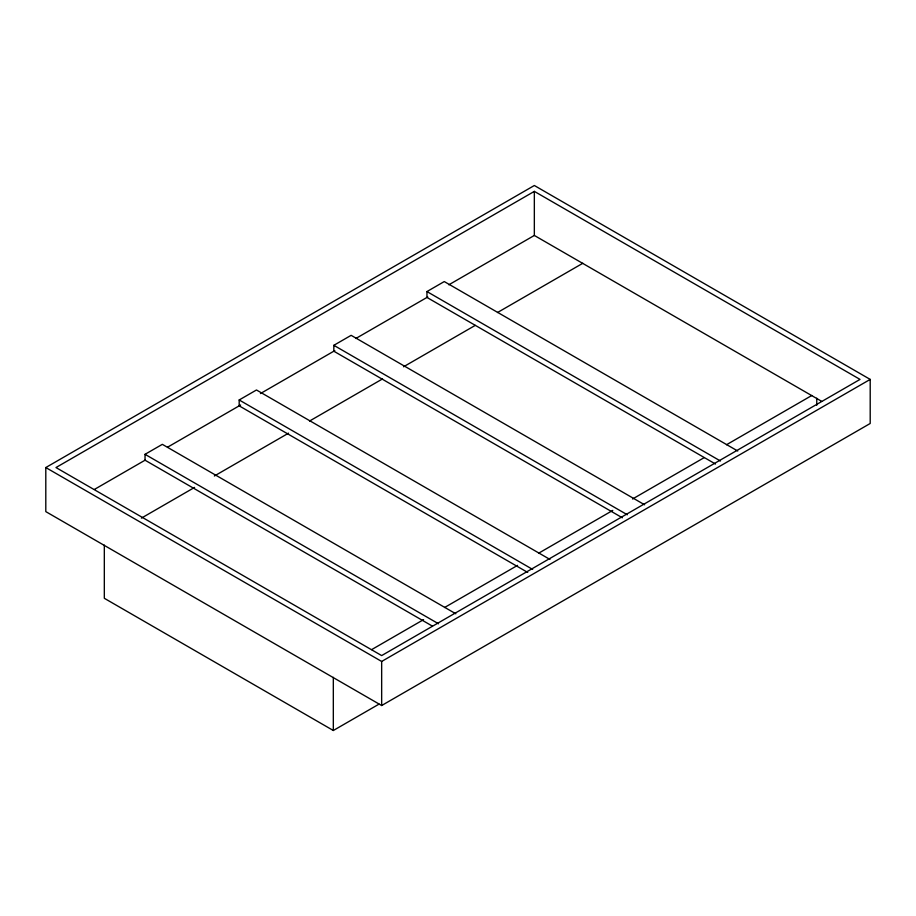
<?xml version="1.0" encoding="UTF-8"?>
<svg xmlns="http://www.w3.org/2000/svg" width="916" height="916" viewBox="0 0 916 916"><rect width="100%" height="100%" fill="white"/><g stroke="black" fill="none" stroke-linecap="round" stroke-linejoin="round"><path stroke-width="1.37" d="M45.8 467.549L534.337 185.501L870.2 379.407L870.2 423.478L381.663 705.526L45.8 511.62L45.8 467.549L381.663 661.455L870.2 379.407M534.337 191.375L55.979 467.549L381.663 655.581L860.021 379.407L534.337 191.375L534.337 235.446L821.629 401.311M432.329 626.075L145.037 460.198L145.037 454.325L162.338 444.34L455.825 613.789M527.719 572.431L239.179 405.845L239.179 399.971L256.48 389.987L549.966 559.436M622.365 517.792L333.836 351.206L333.836 345.321L351.137 335.336L644.624 504.785M715.499 464.023L426.959 297.437L426.959 291.563L444.26 281.567L737.746 451.015M94.394 489.442L145.209 460.107M167.514 447.226L240.633 405.009M260.453 393.559L334.809 350.633M355.877 338.473L427.761 296.979M448.829 284.807L534.337 235.446M141.419 518.112L194.581 487.415M214.367 475.999L288.551 433.165M309.574 421.028L382.522 378.915M403.544 366.778L475.255 325.375M497.502 312.528L582.816 263.27M371.656 649.616L423.581 619.628M444.603 607.491L517.551 565.378M538.574 553.241L612.758 510.418M632.544 498.991L704.255 457.588M726.503 444.741L811.816 395.483M104.321 545.123L104.321 598.297L333.321 730.499L379.075 704.095M426.959 291.563L720.445 461M333.836 345.321L627.323 514.769M239.179 399.971L532.665 569.42M145.037 454.325L438.524 623.773M816.763 398.22L816.763 405.215M381.663 661.455L381.663 705.526M333.321 677.336L333.321 730.499"/></g></svg>
